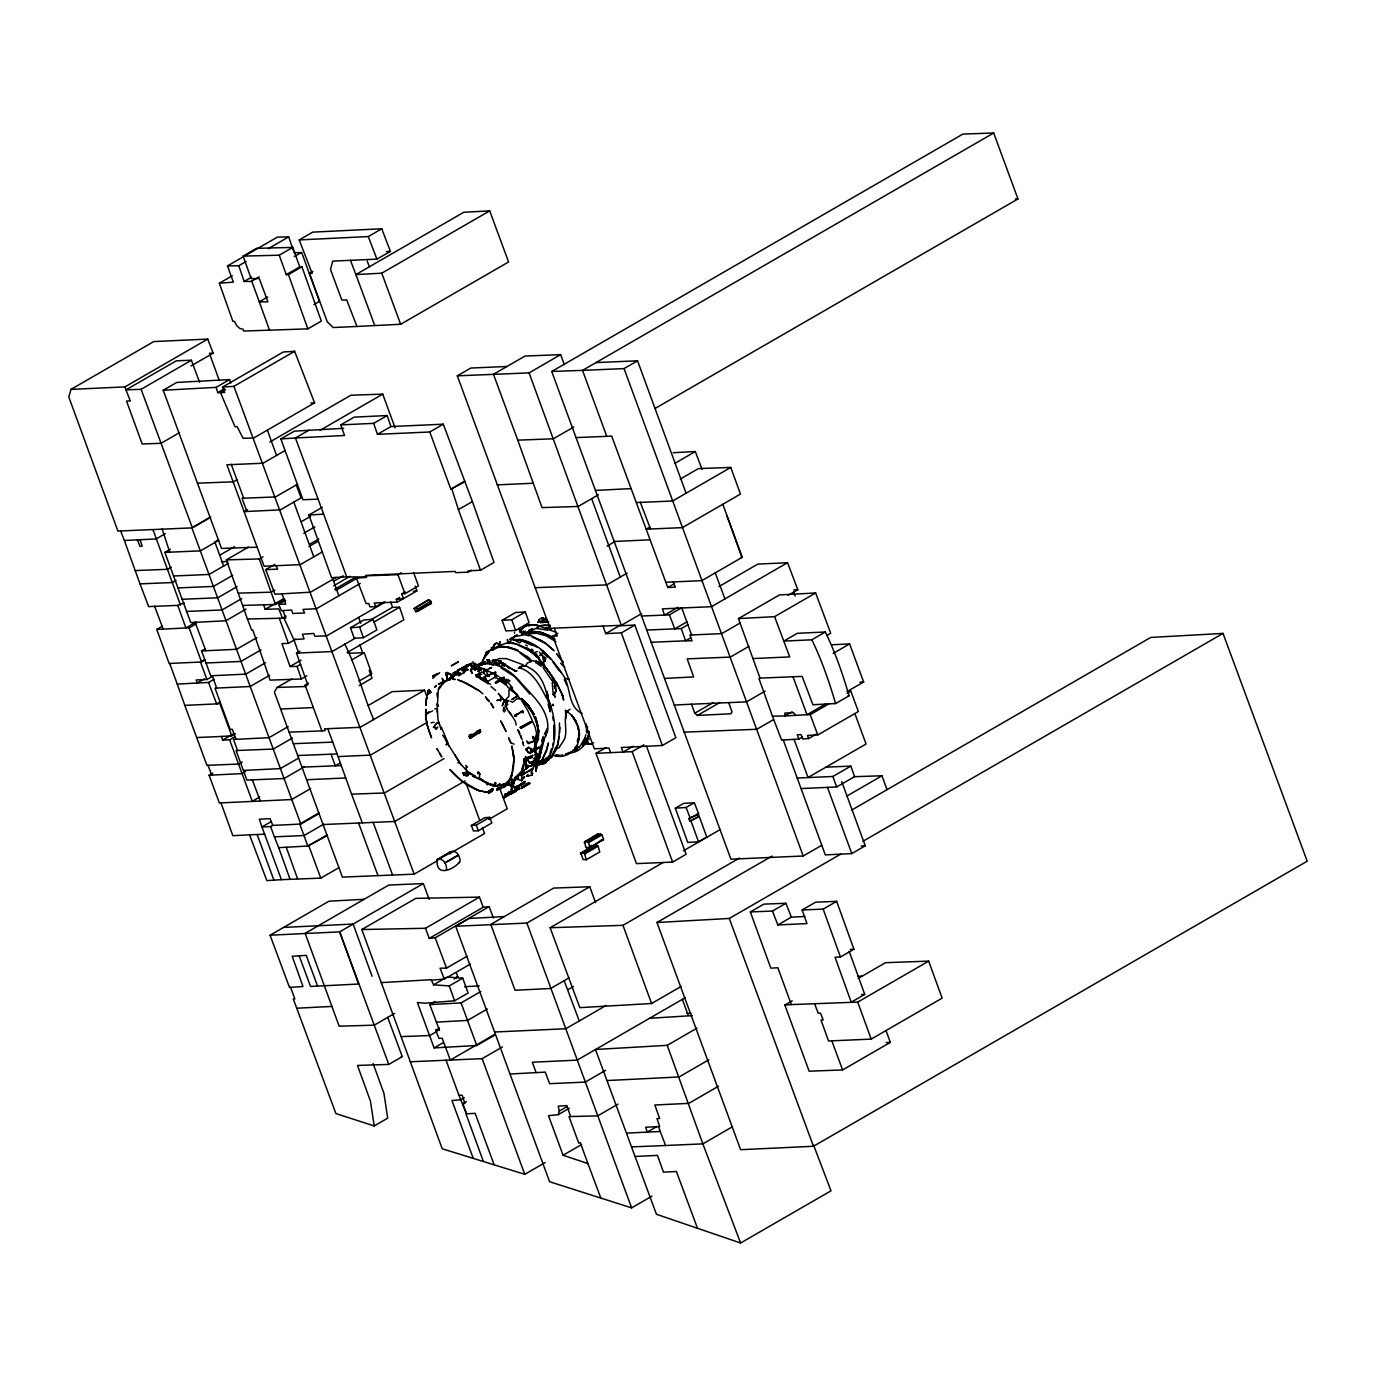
<?xml version="1.0" encoding="UTF-8"?>
<svg xmlns="http://www.w3.org/2000/svg" width="1376" height="1376" viewBox="0 0 1376 1376"><rect width="100%" height="100%" fill="white"/><g stroke="black" fill="none" stroke-linecap="round" stroke-linejoin="round"><path stroke-width="1.5" d="M536.743 742.541L538.412 739.394L538.48 729.934L535.316 716.569L538.824 731.292L536.846 739.05M588.945 735.85L588.687 731C589.306 740.408 581.79 750.986 572.141 752.706L570.765 752.173M512.405 770.835L514.056 757.97L511.872 745.912L514.039 760.085L513.472 766.81L510.892 778.885L505.56 783.907L511.614 778.145L507.125 782.153M499.918 787.399L497.269 790.323L496.874 788.534L503.822 787.485L508.071 782.222L505.164 786.711L505.732 784.268L513.248 781.499L513.042 779.968L515.845 778.747L521.659 780.691L521.676 776.477C525.408 770.01 535.126 772.091 534.318 762.786L536.141 752.706L534.249 740.391M433.01 675.633L432.976 678.368L437.568 673.466L433.01 675.633L434.352 676.184M508.982 690.253L508.948 696.204L505.886 699.524L506.867 703.635L505.8 704.082L505.37 702.242L508.742 700.436C498.817 706.284 516.069 716.174 516.138 725.066M523.723 759.019L523.688 763.009L524.359 758.95L523.757 760.24M425.562 713.972L426.508 713.336L426.078 709.311C424.788 718.977 427.919 728.919 431.548 737.846L427.162 724.963L425.528 715.159L428.882 711.805M514.83 780.037L513.162 786.057L514.504 786.917C509.292 786.453 513.351 794.09 511.15 789.944L511.958 785.352L513.128 786.006L507.744 784.595L512.508 786.831L512.233 783.013L513.248 782.118L511.029 782.858M538.48 729.934L538.48 735.231M525.89 762.046L525.89 758.778L533.011 755.286L527.593 757.402L525.907 760.395L526.423 768.823L524.789 769.459L523.19 774.43L532.667 768.41L532.667 769.666M437.104 704.03L438.136 706.008L437.104 704.03L437.964 719.648L441.094 729.452L441.318 727.078L447.527 741.939L446.254 744.708L447.527 741.939L442.694 735.231M505.577 795.294L503.203 797.186L504.27 797.822L514.779 791.75L513.162 790.822M501.432 663.318L501.036 661.357L501.432 663.318L501.036 661.357L495.033 659.912L493.881 663.851M531.686 763.439L535.006 762.304L536.399 764.936L534.593 765.83L545.567 762.923C559.172 743.401 556.317 717.618 547.287 696.738C545.034 685.059 539.942 672.52 528.246 667.291C524.755 662.664 512.887 671.901 521.091 666.517L519.13 667.738M537.5 758.468L535.556 758.176C539.839 759.948 533.406 753.343 537.5 758.468L535.625 760.55M554.27 686.005L554.528 686.934L554.889 684.388M586.468 732.049L586.382 724.154M525.959 749.782L528.418 747.34L532.787 749.8L540.046 747.254L530.121 753.291L532.787 749.8L538.876 747.151L529.536 752.775L525.959 749.782L528.418 747.34L531.772 749.696L530.396 750.264L532.478 750.608C538.67 746.222 528.625 756.49 527.49 751.468L526.01 748.578M525.907 766.466L527.902 765.245L525.907 766.466L529.278 766.157L526.423 768.823L525.89 758.778L521.057 775.668L521.728 773.794M536.898 765.572L536.004 771.472L537.276 763.8L535.436 753.807L536.502 755.458L539.495 755.286L540.269 757.488L529.708 763.198L526.578 758.228M492.539 790.099L491.438 791.819M514.486 633.184L514.521 632.306M521.659 698.509L529.364 706.765L521.659 698.509L521.573 700.504L527.679 710.308L535.195 727.233L536.743 734.285L534.8 747.013L535.608 744.984L536.348 747.202L534.129 749.335L535.316 749.198L534.335 748.441M570.111 709.259C560.221 713.886 569.819 732.41 563.266 741.165L559.052 747.65L555.319 749.266M499.436 694.519L501.174 697.254L500.503 700.762L501.174 697.254L498.301 693.315M503.96 681.326L503.031 680.38L504.115 679.606L503.702 677.422L503.719 678.66C482.735 692.644 508.604 668.96 503.96 681.326L507.968 687.346L516.963 694.295L517.565 696.05L511.924 699.472L517.565 696.05L516.963 694.295M519.956 632.513L520.455 629.589L520.816 632.41M463.643 671.041L466.275 668.272L462.078 669.751L464.073 671.488L467.926 669.802L466.275 668.272M505.267 705.802L507.83 704.478L505.8 704.082L506.248 700.728L507.366 700.539L505.886 699.524M587.311 729.693L587.5 726.476M553.806 739.153L553.857 725.204M475.202 666.689L474.978 670.404C479.278 659.723 462.955 676.235 475.374 666.586M543.21 659.758L542.557 655.303M553.892 678.815L545.257 666.758L543.262 662.131L544.294 661.082L543.83 656.902M554.115 751.055L552.172 754.891C564.865 760.653 580.878 749.524 578.591 735.369L579.124 734.509C578.556 725.152 574.6 715.864 566.138 711.082L567.669 711.753M471.486 665.64L471.71 662.94M495.412 675.272L495.549 678.007L495.67 672.021L494.62 674.722M450.95 676.803L451.724 674.722L447.028 673.311L446.03 675.272L445.772 673.397L447.252 672.468L451.724 674.722M559.482 733.081L559.447 722.968M510.823 742.782L508.69 737.949L510.823 742.782L514.16 744.141M446.839 678.402L447.647 679.108L446.701 679.796L447.028 673.311M473.963 667.257L472.639 666.466L474.359 668.34L478.624 669.235L476.87 669.39L478.624 669.235L474.032 666.586L474.359 668.34M541.198 745.19L538.738 754.942M446.03 675.272L447.217 675.066L446.082 672.675M523.465 632.754L525.322 631.446L525.271 633.27L525.322 631.446L524.566 632.736L523.465 632.754L523.688 630.982L522.261 631.962M543.159 739.222L538.91 757.643C542.884 749.18 542.866 739.462 547.579 731.292C550.28 709.414 531.446 695.327 518.924 680.312C509.808 670.215 495.979 661.787 481.996 664.023M487.156 662.131L486.966 663.559L490.922 662.527M515.106 788.689L524.72 783.202L524.961 781.43L514.538 788.465L515.622 788.775L518.219 786.883L515.106 788.689L515.243 787.674L524.961 781.43M515.845 778.747L521.642 772.916M478.882 733.58L480.62 731.946L480.172 729.951L472.346 734.698L469.543 734.767L469.508 737.742L470.454 738.207L480.43 731.585L480.172 729.951L476.406 731.499M525.357 665.846L527.472 662.922L531.17 661.564L527.146 656.18M478.693 667.721L478.9 666.259M464.073 671.488L464.211 670.542M451.844 677.302L453.598 676.665L454.63 673.036L459.55 674.567L456.23 674.687L460.53 674.068M484.816 677.181L495.205 672.279L484.163 676.94L488.446 682.874L475.614 674.567L475.872 676.046L480.104 676.321M450.244 678.076L446.374 680.931M548.112 704.357L550.314 711.719L547.287 696.738M578.144 742.077L579.588 734.629L578.419 727.044L574.033 717.962M557.848 742.662L558.966 736.951M437.448 704.684L438.411 688.636M481.824 665.055L482.357 662.492M488.463 662.854L489.151 659.809L486.966 659.74L487.809 661.598L489.787 660.996L489.151 659.809L487.809 661.598M497.751 784.836L497.785 785.988L499.763 783.821L497.785 785.988L490.045 784.303L472.604 776.133L479.742 778.334L484.799 781.878M541.714 741.458L543.124 736.366M512.061 791.372L508.742 792.198L510.186 793.075L516.241 791.131L510.255 794.365L508.122 792.628L512.405 790.701L511.339 789.463M545.085 660.532L543.262 662.131L545.085 660.532L544.294 661.082M536.313 743.952L534.8 744.278L536.313 743.952C542.006 729.022 533.51 713.456 524.927 701.382M493.485 789.549L488.428 793.488L492.126 790.787M504.975 794.141L505.766 794.778L504.27 797.822L504.975 794.141L507.348 795.036L514.796 790.959L513.798 791.062L514.779 791.75M508.329 794.296L503.203 797.186L519.216 787.863L519.629 788.947L515.57 790.048L519.629 788.947L518.27 787.794M523.19 764.609L522.037 768.857M481.239 678.936L481.548 677.663L486.433 679.916L484.163 676.94M585.574 737.708L583.665 742.318L585.866 734.664M578.419 737.416L577.37 742.283M499.333 660.79L499.024 664.866L496.512 662.561L496.478 664.144L494.552 662.527M492.298 662.578L493.365 659.792L493.95 661.082L496.633 660.084M544.414 734.216L547.407 728.214L545.859 736.177M510.892 778.885L511.941 774.929M502.842 664.212L502.567 662.888L501.965 664.402M549.936 753.618L551.587 748.527M465.793 667.291L466.533 664.677L467.1 666.689M478.005 772.71L480.069 774.327L478.28 771.695L477.575 773.673M555.182 749.18L555.68 747.34M501.621 697.082L504.27 700.453L502.326 705.699L504.27 700.453L500.451 695.723M191.058 365.93L213.142 353.168L207.742 339.081L153.785 341.575L70.95 389.391L68.8 397.028L117.906 531.067L192.365 527.868L210.769 517.238M472.364 668.409C472.209 666.655 473.946 670.886 474.049 667.429L475.012 666.81L475.477 668.014M552.653 744.794L553.238 742.748M499.557 643.676L500.176 641.612L499.385 644.002L496.168 643.142L494.208 644.811L496.168 643.142L499.385 644.002M600.848 1198.066L587.896 1163.563L563.076 1155.238L548.508 1115.678L558.226 1114.663L559.31 1111.068L558.226 1106.166L566.86 1105.547L570.627 1116.521L597.614 1115.902L618.065 1104.102M539.994 621.023L538.584 620.438L539.53 619.424L538.119 622.348L538.549 621.47M501.088 665.606L504.596 665.932L505.061 664.419L503.186 662.922M480.551 665.399L486.708 652.172L480.946 665.244M547.029 759.896L551.466 757.557L552.017 755.837M541.301 666.311L535.642 662.492L536.141 661.271C547.545 666.036 555.061 678.781 555.921 691.044L554.597 694.381L553.221 694.708L552.24 682.41M483.974 658.055L488.893 652.327L486.794 653.445L488.566 651.192L486.21 652.241M586.09 740.684L589.048 738.74M516.946 713.852L514.641 715.967L522.828 711.168L523.138 712.94L521.865 711.254L514.641 715.967L516.55 716.105L514.555 715.382L518.012 713.869M512.68 771.54L508.793 781.258M481.755 665.399L481.566 664.109L484.593 663.06L485.16 661.495L480.276 665.399M588.67 735.059L585.419 741.389M539.409 652.138L540.992 654.408L543.09 652.74L546.066 655.612M544.896 661.34L545.808 658.88L544.827 657.178L545.498 658.502M438.531 688.327L443.64 681.877L441.971 678.179M505.8 704.082L506.678 701.794L506.867 703.635M546.805 748.097L548.474 742.937L546.736 750.556L542.436 759.586L538.102 763.8L543.812 760.343M584.318 739.841L585.041 737.932L580.156 746.05L573.087 750.144M478.298 667.635L478.607 664.642L477.111 665.674M546.289 749.954L541.938 760.343L538.738 763.198M548.198 758.193L544.707 763.56L536.09 765.194M586.881 732.978L587.5 731.464M455.594 673.655L455.387 672.056L453.134 673.208L455.594 673.655L453.289 676.149L456.247 674.36L455.164 674.206M546.96 757.66L540.046 763.061L543.314 761.41M438.824 689.324L443.794 682.479L442.246 684.25M462.198 670.852L462.783 669.51M504.029 665.313L505.061 664.419L509.12 668.065L504.252 663.851L503.633 665.313L504.786 664.023M555.027 688.138L557.056 683.459L534.748 652.568L539.358 658.089M521.556 779.504L524.462 776.821L523.723 778.094M425.528 712.82L426.061 711.65M490.922 668.203L489.529 668.392L491.645 667.549L486.915 669.751L478.917 667.429L480.602 667.635M487.809 671.952L486.915 669.751M506.832 784.337L507.383 783.168L505.181 784.509L506.832 784.337L501.913 785.077M495.652 648.268L499.419 645.396L508.415 642.54L518.202 644.587L526.2 648.079L536.468 655.234L537.775 657.969L535.144 655.303M524.462 776.821L521.659 780.691M559.946 727.354L558.295 742.868L556.179 749.765L551.466 757.557M553.032 680.638L552.223 679.933L553.72 682.496M528.092 774.413L526.44 776.288L531.962 775.204L532.564 772.676M543.4 741.028L544.174 739.411M541.49 751.864L537.053 760.498M534.146 747.151L536.348 747.202L534.714 744.794L535.281 743.608L535.78 744.502M490.441 662.252L489.443 664.316L490.974 663.421M459.188 761.066L457.847 762.854L459.928 763.13L469.319 773.604L474.944 776.116L467.152 771.265L465.845 767.963L466.946 766.484M603.548 839.257L589.53 848.132L585.746 847.358L584.662 841.665L598.147 833.873L601.931 834.888L603.548 839.257L580.896 852.965L583.046 859.501L586.279 859.742L599.781 851.95L598.147 846.188L594.38 845.174M472.553 665.967L473.791 668.22L475.012 666.81M547.734 621.006L545.24 618.392L540.493 622.227L541.301 621.832M427.73 692.782L429.26 689.875L429.794 691.509L427.73 692.782L427.609 690.821L429.26 689.875M488.033 783.58L487.104 784.681L488.033 783.58L489.994 784.87L495.085 785.06L496.134 783.185L494.844 782.462L494.517 784.681L490.183 784.148M598.147 833.873L584.129 842.68M522.622 768.599L520.885 773.192L522.811 770.526M474.651 666.775L469.199 664.402L457.451 670.25L463.368 668.065M291.729 679.004L277.092 687.45L274.392 692.128L342.383 877.114L414.142 874.156L436.381 861.307M552.928 754.77L558.02 744.261L556.265 747.237M483.612 669.39L486.605 672.021M516.499 696.91L517.359 695.465L515.587 693.143L511.872 691.079M537.018 757.419L537.586 756.456M497.871 787.949L497.269 790.323L498.8 788.74M517.496 789.876L518.184 788.775M414.142 608.484L428.177 599.833L430.877 601.312L431.41 603.41L417.926 611.202L415.776 611.666L414.142 608.484L429.26 599.833M472.604 667.566L473.275 667.721M473.103 663.696L476.526 666.001L480.757 663.094L476.13 665.606L474.944 664.264M510.169 642.3L510.616 640.872M538.016 622.571L538.549 621.711M499.041 663.438L501.449 662.131M578.04 748.991L575.082 751.021M441.421 683.545L443.502 680.948L443.313 682.995L451.001 678.316L448.903 680.088M535.986 735.42L536.743 734.285M512.25 788.224L511.184 786.504L511.958 785.352L514.504 786.917M542.436 739.566L543.692 737.76M435.005 725.1L437.379 722.727L433.354 727.457L434.833 726.992L436.295 728.884L437.826 727.13L435.126 728.695L436.295 728.884M522.622 782.789L515.622 788.775L514.538 788.465L515.243 787.674M555.354 749.163L556.248 747.942M577.249 740.426L578.539 738.654M519.044 773.862L515.088 777.543M445.979 870.251L446.529 869.546C447.045 864.644 443.227 857.454 437.344 859.432C435.108 875.927 451.018 871.799 460.014 861.772C460.547 856.852 456.729 849.663 450.846 851.641L437.344 859.432M536.967 758.537L537.276 763.8L536.399 764.936L535.161 763.783L535.006 762.304L537.276 763.8L539.34 761.599L537.844 759.81L539.34 761.599M486.794 653.445L488.566 651.192M587.019 739.6L587.81 738.602M510.204 639.479L517.084 634.577M535.642 662.492L536.141 661.271L539.684 663.817L538.24 661.684M552.481 704.942L553.118 704.185L553.358 705.682L552.412 704.822M548.852 755.716L547.235 758.606L553.513 754.667M527.816 757.884L528.676 756.938L527.816 757.884L532.753 757.385L528.676 757.626M529.708 763.198L540.269 757.488L536.141 752.706M516.241 777.199L511.631 781.654M534.628 763.542L530.293 766.277L534.628 763.542L531.738 764.11L535.298 762.837L536.416 764.385L537.276 763.8L535.109 763.955M583.235 745.207L584.404 743.917M469.268 664.746L470.024 663.92L464.056 666.741M511.287 780.433L512.388 779.263L509.756 780.398M492.419 650.366L497.235 646.651L501.139 646.273L508.673 647.047L517.961 650.263L506.678 646.892L497.011 647.477M512.216 784.114L513.248 782.118M526.028 758.623L524.806 759.862L525.735 756.456L525.357 759.156L527.18 758.262M574.824 747.736L577.542 745.001M545.808 761.994L547.459 760.343M519.526 773.123L520.489 772.177M584.112 743.074L585.282 741.939M479.02 670.181L477.799 671.35L481.789 669.355L479.02 670.181L479.691 674.773M446.701 679.796L453.598 676.665M544.036 762.166L546.152 760.154M508.122 792.628L512.422 791.389M527.318 645.877L525.615 645.138M525.907 760.395L526.853 759.552L525.89 758.778M437.293 674.79L439.718 672.606M514.504 636.675L523.104 634.99M451.655 675.53L451.62 676.872M525.649 632.805L538.274 627.404L536.898 628.574L547.356 630.019M467.238 771.059L463.506 773.604L462.68 772.83L463.712 774.722L468.012 775.531L466.051 772.985L463.506 773.604L466.688 775.737L468.167 774.499L466.051 772.985L468.046 771.833M531.428 751.915L534.456 749.387M506.007 681.154L499.557 677.405L506.196 681.206L506.746 683.304L506.609 680.638L512.577 687.948M570.507 752.81L572.141 751.468M510.152 638.877L511.184 638.051M534.284 739.05L537.706 738.946L528.608 743.659L526.612 740.907M522.519 628.385L519.784 630.518L526.131 625.839C528.745 622.967 543.778 627.181 535.591 624.67L526.131 625.839M511.683 638.55L515.501 635.798M508.174 782.634L498.92 785.472M527.885 783.959L521.384 788.396L529.812 783.46L528.023 782.927L521.384 788.396L529.812 783.46M509.481 642.231L510.874 641.199M581.842 744.468L583.218 743.436M529.278 766.157L525.752 768.427M578.591 735.369L579.124 734.509M531.102 770.405L532.667 769.27L531.033 773.02L531.962 775.204M569.096 752.362L565.278 754.581L566.327 753.876M495.343 682.72L504.338 677.284M535.384 753.532L536.176 752.999L534.249 751.227M513.248 781.499L516.533 779.28L513.042 779.968M491.146 648.062L492.986 646.84M458.862 675.805L464.778 672.004M468.889 736.315L471.16 734.922M477.369 674.464L481.824 671.832L485.831 675.048L489.168 675.908M431.479 692.18L426.646 695.035L428.263 694.192M470.042 738.293L480.43 731.585M251.722 281.117L259.29 301.843L267.907 301.843L259.29 278.554L251.189 278.64L243.088 256.125L256.59 248.334L292.744 247.405L299.744 266.875L301.912 266.789L321.33 321.072L307.846 328.864L243.638 331.048L243.088 329.26L239.854 328.486L236.62 325.527L234.453 321.399L232.836 321.244L219.352 283.232L232.286 275.75M219.352 283.232L233.387 282.132L227.453 265.929L277.35 237.119L288.685 236.878L293.415 250.656M227.453 265.929L238.77 265.706L246.166 261.44M268.354 248.626L288.685 236.878M356.952 326.456L333.216 327.54L327.264 321.864L309.462 273.342L312.163 273.411L299.211 239.923L312.696 232.131L381.771 228.777L390.406 251.378L376.921 259.152L332.665 261.113L330.515 269.524L341.85 300.123L346.7 299.899L356.952 326.456L400.657 324.272L508.587 261.973L489.701 210.872L463.798 212.265L355.868 274.581L374.754 325.527M243.088 256.125L279.242 255.196L292.744 247.405M238.77 265.706L244.171 281.444L251.567 277.161M259.118 276.851L251.189 281.444L244.171 281.444M294.24 256.572L301.636 252.307L319.456 301.378L313.9 304.578M279.242 255.196L286.26 274.667L299.744 266.875M286.26 274.667L288.427 274.581L301.912 266.789M299.211 239.923L368.286 236.569L381.771 228.777M267.718 296.975L259.29 301.843L269.541 330.188M309.462 273.342L312.834 271.382M70.95 389.391L124.924 386.897L207.742 339.081M124.924 386.897L125.99 389.855L141.109 389.305L191.419 360.254L199.554 382.253M322.242 551.948L300.295 564.624L264.14 566.258L257.123 547.184L221.502 548.422L163.228 390.251L176.73 382.459L229.603 379.57L230.686 383.096M350.467 260.322L355.868 274.581L381.771 273.188L489.701 210.872M163.228 390.251L216.118 387.361L229.603 379.57M225.492 389.58L220.435 392.504L224.752 392.504L222.585 387.052L283.301 351.998L294.619 351.293L314.588 402.858L253.889 437.912L243.088 438.308L237.154 426.698L235.004 426.698L220.435 392.504L217.735 392.659L216.118 387.361M217.735 392.659L224.477 388.772M222.585 387.052L233.92 386.346L294.619 351.293M179.482 432.666L161.078 443.278L142.192 443.984L126.54 401.07L130.307 401.001L125.99 389.855L176.317 360.804L191.419 360.254M269.885 441.988L350.88 395.222L382.717 394.138L395.136 427.867M471.486 570.232L468.115 572.175L455.697 572.657L455.164 571.401L365.586 575.374L366.119 577.008L346.7 576.854L318.097 499.127L302.995 499.746L280.859 438.927L294.361 431.135L343.69 428.314M308.929 430.206L295.427 437.981L280.859 438.927M285.142 450.468L263.057 463.23L226.902 464.778L257.123 547.184M320.126 430.275L382.717 394.138M237.05 479.708L233.387 481.841L197.766 483.165M318.097 499.127L295.427 437.981L344.533 435.487L340.766 424.909L354.251 417.117L387.172 415.552L390.939 426.543L443.296 424.204L472.432 501.621L458.397 509.567L480.516 570.232L494.018 562.44L472.432 501.621M165.309 533.682L156.21 538.928L124.373 540.493L120.606 530.912M210.201 517.187L191.832 527.782L300.828 824.069L319.077 813.526M340.766 424.909L373.67 423.344L387.172 415.552M641.68 613.576L621.35 625.306L550.125 628.333L457.314 375.837L470.816 368.046L506.97 366.48M246.08 609.086L225.819 620.782L190.748 622.571L164.845 552.395L170.314 549.248M373.67 423.344L377.454 434.317L390.939 426.543M247.542 509.636L244.171 511.597L280.326 509.877L301.103 497.888L296.253 484.954M297.56 484.197L275.475 496.942L242.021 498.267L246.872 511.442M171.192 567.204L167.545 569.303L135.175 570.558L124.373 540.493M214.794 542.024L218.44 539.925M218.836 540.235L200.466 550.847L164.845 552.395M457.314 375.837L529.089 372.879L560.651 354.647L564.332 364.623M377.454 434.317L429.794 431.995L443.296 424.204M176.059 580.431L172.413 582.547L140.025 583.871L135.175 570.558M219.936 555.096L234.556 546.668M821.61 845.38L803.206 855.992L730.897 859.192L551.742 371.468L962.925 134.074L993.696 132.99L1017.965 198.952L655.165 408.414M306.865 675.788L301.378 678.97L270.074 680.14L252.806 630.053L251.722 630.208L247.405 618.994L226.369 559.877L248.609 547.029M346.7 576.854L331.582 577.714L308.929 515.02L322.414 507.228M228.382 563.3L209.1 574.446L173.479 576.011M301.258 521.71L310.46 516.396M993.696 132.99L582.512 370.385L551.742 371.468M226.369 559.877L259.29 558.948L262.988 556.798M303.786 533.252L314.915 526.836M140.025 583.871L148.66 606.61L177.796 605.371L184.16 602.946M232.699 575.306L213.418 586.434L177.796 587.913M205.196 659.878L201.55 661.994L169.162 663.473L156.761 629.434L162.23 626.269M336.157 577.421L310.546 592.196L274.925 594.226L265.757 569.612L274.908 564.332M309.669 544.26L318.819 538.979M237.016 586.675L217.735 597.803L182.114 599.282M308.946 546.547L318.08 541.267M665.606 582.306L673.156 581.91L675.324 587.139L667.773 587.518L611.649 436.037L606.782 436.347L582.512 370.385L624.05 368.596L637.552 360.804L686.108 493.21M196.011 622.107L185.898 627.955L156.761 629.434M177.796 605.371L185.898 627.955L189.131 627.955L196.441 623.741M241.677 598.629L222.052 609.964L186.431 611.443M274.856 590.063L271.158 592.196L238.237 593.142M429.794 431.995L450.846 489.151L464.331 481.376M450.846 489.151L465.415 481.445M573.792 426.973L553.376 438.772L517.754 440.165L493.468 374.272L525.03 356.057L560.651 354.647M242.554 605.44L263.59 604.821L265.224 609.344L283.336 598.87M263.59 604.821L275.475 604.511L284.643 599.214M360.254 583.441L316.48 608.708L302.995 609.413L304.612 612.991L292.744 613.472L291.66 610.032L281.409 610.669L278.709 604.356L285.606 600.366M265.43 662.802L245.788 674.137L210.717 675.771L201.55 650.934L205.196 648.818M334.11 581.085L343.226 575.822M204.026 659.93L200.466 661.994L206.933 679.52L212.282 676.424M333.611 585.815L350.037 576.338M247.405 618.994L282.493 618.22L286.105 616.121M334.695 589.238L354.767 577.662M335.83 590.459L357.726 577.817M256.865 637.604L236.62 649.3L201.55 650.934M204.353 678.901L197.232 683.012L177.263 684.113L169.712 663.542M261.027 649.85L240.938 661.443L205.867 663.008M206.933 679.52L196.149 679.985L197.232 683.012L208.55 682.479L214.071 679.297M384.265 601.897L375.837 606.764L369.903 606.85L368.82 603.496L366.119 603.651L356.418 578.178L366.67 577.318L366.119 575.839L397.956 574.669L401.328 572.726M300.708 664.316L297.061 666.431L290.044 666.5L281.942 643.607L288.427 643.366L295.737 639.152M427.472 698.131L424.53 690.184L360.185 727.336L324.581 728.816L325.114 730.604L321.881 730.914L305.145 685.196L307.846 684.956L296.511 653.101L299.882 651.158M385.108 602.12L326.731 635.815L314.863 636.28L313.78 633.476L302.445 634.267L304.062 638.928L293.81 639.565L284.11 618.443L285.726 618.22L283.026 610.583M415.225 586.056L416.842 590.958L397.423 602.086L396.34 599.368L403.357 598.749L401.74 593.83L405.112 591.886M401.74 593.83L404.974 593.675L418.459 585.884L413.557 572.588M396.34 599.368L399.711 597.425M220.332 701.777L216.651 703.893L184.814 705.372L177.263 684.113M350.467 627.714L363.969 619.922L373.137 619.303L376.921 629.898L363.419 637.69L354.251 638.309L350.467 627.714L359.652 627.095L373.137 619.303M269.507 675.324L250.105 686.521L215.034 688.155L230.136 729.366L232.303 729.28L236.07 739.325L268.991 737.691L288.186 726.614M290.044 666.5L301.017 660.17M370.591 619.991L392.573 607.315L399.573 607.229L403.89 619.768L347.148 652.534M373.945 622.038L399.573 607.229M598.354 494.81L578.195 506.454L542.041 507.624L517.754 440.165M355.214 638.223L332.132 651.553L296.511 653.101M414.692 607.624L417.392 609.104L430.877 601.312M415.776 611.666L427.575 604.855M675.1 463.196L695.293 451.534L702.087 469.405M305.145 685.196L308.516 683.253M351.43 660.119L364.227 652.723L371.795 673.741L358.981 681.137M184.814 705.372L196.682 737.536L221.502 736.452L222.585 740.116L233.748 733.666M221.502 736.452L231.77 735.816L235.434 733.7M680.226 479.089L698.389 468.597L730.759 467.427L740.477 494.07L682.341 527.627L646.187 529.192L649.868 527.06M222.585 740.116L229.603 739.789L235.193 736.573M730.759 467.427L672.623 501.002L636.469 502.55M359.17 685.626L372.053 678.196L369.146 670.318M310.735 788.517L291.66 799.542L219.352 802.965L209.1 775.238L212.816 773.088M607.057 546.1L614.453 541.834M242.296 761.977L238.77 764.024L206.933 765.348L196.682 737.536M292.503 737.983L273.308 749.06L236.07 750.539L246.872 780.072L284.11 778.506L304.027 767M502.102 620.318L515.587 612.526L525.305 611.976L529.089 622.657L515.587 630.449L505.886 630.913L502.102 620.318L511.82 619.768L525.305 611.976M245.736 771.454L242.021 773.604L209.1 775.238M368.252 705.458L392.16 691.664L424.53 690.184M298.575 758.09L280.326 768.616L243.638 770.405M540.2 618.495L542.987 618.598L542.832 617.669L543.847 618.873M493.829 649.008L495.687 648.165L491.146 650.487L495.446 648.079M627.112 573.138L606.782 584.886L535.023 587.69M472.69 667.67L470.695 665.554L472.708 666.964M456.832 673.879L460.186 672.709L455.387 672.056L458.518 673.535L458.449 672.245M472.931 668.547L474.049 667.893M548.078 629.606L545.343 629.228L550.194 626.441M495.205 660.669L498.972 658.571L506.454 658.622L523.172 664.78M259.703 797.031L252.272 801.331L229.603 739.789M643.951 744.812L632.152 751.64L610.566 752.638L608.949 748.045L594.38 748.836L552.825 636.211L557.882 633.287M339.975 763.147L335.366 765.813L301.912 767.137M487.259 681.705L495.515 676.854L505.542 684.921M519.595 668.014C533.183 671.282 540.785 687.26 546.874 698.922M427.437 722.228L370.436 755.132L338.066 756.611L327.815 728.816M667.773 587.518L674.515 583.63M271.106 821.678L261.973 826.959L281.409 879.677L320.797 878.129L339.236 867.482M603.015 626.08L605.715 633.631L619.2 625.839L634.852 625.065L675.857 737.691L662.372 745.482L621.35 747.512L622.984 752.104L633.098 746.256M722.813 504.27L742.232 557.297L701.76 580.672L673.156 581.91M605.715 633.631L621.35 632.857L634.852 625.065M301.499 822.986L318.94 812.906M678.024 607.315L664.522 615.089L641.319 616.035M788.104 595.309L797.805 589.702L787.554 562.681L711.478 606.678L662.372 608.863L664.522 615.089L669.39 614.866L681.825 607.676M718.908 586.589L757.884 564.074L787.554 562.75M323.566 824.258L304.062 835.524L274.392 836.849L270.608 826.563L272.775 825.394L300.828 824.069M444.001 758.623L384.472 792.989L351.551 794.158L338.066 756.611M687.226 621.694L674.773 628.884L646.72 630.053M669.39 614.866L674.773 628.884L681.258 628.574L688 624.67M327.35 834.768L307.846 846.034L278.709 847.668L274.392 836.849M299.744 823.983L307.846 846.034L327.368 835.542M520.231 727.526C528.831 721.953 540.734 717.309 521.435 728.162L520.231 727.526L531.188 721.901L528.694 722.658M690.632 637.879L685.575 640.803L651.037 642.282M825.325 631.997L811.84 639.788L783.787 641.113L797.272 633.321L825.325 631.997C835.335 652.568 842.68 673.913 849.078 695.792L835.576 703.566L812.924 704.736L802.122 676.39L760.034 678.11L738.448 618.598L779.47 594.931L815.624 592.97L830.726 633.235L827.165 635.299M465.14 780.846L394.723 821.489L322.947 824.534M740.288 622.915L721.729 633.631L689.892 635.041L692.042 640.803L685.575 640.803L681.258 628.574M738.448 618.598L774.602 616.654L815.624 592.97M512.233 783.013L513.764 783.219L512.113 783.322M748.94 646.342L730.364 657.074L687.192 658.863L693.659 676.94L664.522 678.42M270.074 935.216L339.683 931.862L358.568 984.046L317.564 986.076L306.229 955.391L292.194 956.234L302.995 986.54L289.493 987.4L270.074 935.216L329.019 901.177L364.107 899.302M646.359 745.826L686.108 854.29L672.623 862.081L636.469 863.629L595.997 753.343L606.111 747.512M471.349 825.462L484.834 817.688L489.701 817.361L491.851 822.968L478.366 830.76L473.499 831.001L471.349 825.462L476.199 825.153L489.701 817.361M488.738 819.477L507.228 808.796L499.316 787.347M436.811 860.12L450.846 851.641M437.344 860.12L450.846 852.346M449.35 853.825L484.576 833.495L482.408 827.647M674.24 705.062L691.509 704.202L694.742 713.232L713.37 702.482M694.742 713.232L697.443 715.417L719.786 702.517M444.912 862.769L458.397 854.995M444.912 863.096L458.397 855.304M429.209 899.457L423.326 883.581L339.683 931.862L388.789 1064.422L402.274 1056.63L387.705 1017.38M765.159 691.113L746.549 701.863L691.509 704.202M833.168 653.411L849.611 643.916L863.646 681.997L847.186 691.492M545.102 1162.582L524.772 1174.313L442.212 1148.771L361.802 929.522L415.776 898.373L479.45 897.118L483.217 907.248L489.151 906.629L493.399 917.981M773.553 719.596L756.8 729.28L683.958 732.152M792.163 711.736L784.853 715.95L772.452 716.191L758.95 678.488L760.034 678.11M361.802 929.522L425.476 928.284L479.45 897.118M825.256 704.168L806.99 714.712L784.853 715.95L784.853 713.078L793.488 712.682L795.655 715.262M584.662 841.665L587.363 841.665L600.848 833.873M587.363 841.665L588.446 842.68L601.931 834.888M792.954 676.631L806.99 714.712L810.223 714.626L828.679 703.979M847.134 693.315L850.832 691.199L858.383 711.512L817.774 734.956L807.523 735.438L808.606 738.551L815.985 734.285M425.476 928.284L429.26 938.398L483.217 907.248M586.83 848.218L591.886 845.294M429.26 938.398L435.194 937.778L489.151 906.629M580.345 853.894L588.773 849.026M652.052 1196.088L631.618 1207.887L549.592 1181.726L455.697 926.254L469.182 918.463L504.27 916.588M580.896 852.965L583.579 852.965L597.081 845.174M583.579 852.965L584.662 853.98L598.147 846.188M675.324 808.176L683.545 803.429L694.347 802.724L698.664 813.938L688.808 818.617L689.892 821.111L690.976 820.956L699.197 816.192L706.748 837.072L698.526 841.82L687.725 842.37L675.324 808.176L686.108 807.471L694.347 802.724M772.452 716.191L781.62 740.099L798.888 739.084L802.586 736.951M688.808 818.617L698.664 813.938M689.892 821.111L699.197 816.192M470.42 964.026L444.362 979.058L440.045 968.24L446.529 968.085L466.997 956.268M455.697 926.254L526.922 923.055L589.788 886.763L595.55 902.622M444.362 979.058L431.41 980.159L433.578 984.82L445.377 978.009M394.671 1013.372L374.22 1025.172L339.15 1026.186L305.145 933.341L388.789 885.06L423.326 883.581M454.132 979.024L457.864 976.874L456.385 972.918M433.578 984.82L449.23 985.921L462.714 978.13L468.115 993.008L454.613 1000.782L424.943 1003.207L417.392 1002.502L434.111 1047.91L476.75 1045.502L495.257 1034.804M681.172 986.42L651.57 1003.517L579.812 1007.645L550.125 927.734L662.991 862.58M683.339 850.832L720.336 829.47M502.464 1046.93L482.133 1058.66L450.296 1060.053L442.212 1038.261L438.978 1038.416L435.728 1030.228L439.512 1030.314L429.794 1004.6L435.194 1001.487M797.272 778.042L832.893 776.477L850.832 766.122L854.599 776.632L836.66 786.986L801.056 788.551L783.236 739.944M429.794 1004.6L461.098 1002.898L480.912 991.46M435.728 1030.228L439.443 1028.096M437.155 1031.278L429.794 1035.526L401.19 1036.627M550.125 927.734L622.984 925.326L739.531 858.022M846.842 796.068L881.982 775.772L886.97 789.566M487.379 1008.969L467.565 1020.424L436.278 1022.127M434.111 1047.91L443.313 1042.595M851.864 809.982L1150.714 637.449L1223.023 633.407L1307.2 861.221L813.457 1146.277L740.615 1149.7L656.971 922.505L772.056 856.078M569.165 977.803L550.675 988.484L515.054 990.273L490.768 924.38L553.634 888.088L589.788 886.763M567.927 989.671L573.431 986.489M494.483 1034.546L450.296 1060.053L410.375 1061.773M656.971 922.505L729.28 918.463L840.65 854.169M862.924 841.304L1223.023 633.407M290.577 987.246L294.894 998.993L293.277 998.924L335.899 1113.562L374.22 1125.946L387.705 1118.172L383.938 1093.318L373.137 1063.596M814.54 1003.672L818.307 1013.321L820.474 1013.097L823.175 1019.943L821.008 1020.098L828.576 1040.978L871.197 1039.104L942.147 998.133L928.662 961.136L857.712 1002.106L791.338 1004.6L777.853 967.758L770.835 968.154L750.333 911.927L763.818 904.135L785.937 903.275L791.338 917.138L804.891 916.485M801.056 788.551L825.325 854.909L851.778 853.584L865.263 845.793L841.716 781.602M606.128 1005.46L565.777 1028.749L494.552 1032.017M750.333 911.927L772.452 911.067L785.937 903.275M464.262 1097.721L460.547 1099.854L451.93 1100.49L472.966 1157.646M494.018 1164.423L475.133 1113.339L466.498 1113.803L462.714 1103.758L466.412 1101.626M772.452 911.067L777.853 924.93L806.99 923.606L802.122 909.966L815.624 902.192L836.66 901.332L853.928 949.234L840.444 957.008L835.043 957.249L851.228 1002.192L864.73 994.401L849.233 951.418M777.853 924.93L791.338 917.138M802.122 909.966L823.175 909.123L836.66 901.332M685.334 997.652L577.112 1060.139L532.323 1062.238L536.107 1072.609L545.274 1072.128L549.592 1083.669L585.213 1082.104L605.595 1070.339M813.629 1145.228L831.001 1190.825L740.615 1243.01L656.438 1214.268L595.464 1049.475L667.222 1045.347L696.996 1028.147M559.31 1111.068L566.723 1106.803M558.226 1114.663L569.337 1108.23M886.041 1030.693L890.358 1042.372L842.594 1069.943L809.14 1071.199L784.853 1005.065L792.215 1000.834M708.864 1059.778L679.09 1076.961L607.332 1080.538M858.211 978.456L885.49 962.701L928.662 961.136M563.076 1155.238L581.618 1144.54M718.496 1086.232L688.808 1103.363L654.821 1104.997L659.672 1118.482L656.971 1118.55L659.672 1126.497L645.636 1127.271L647.253 1132.104L660.205 1131.485L665.606 1145.503L702.844 1143.869L732.359 1126.824M656.541 1126.755L647.253 1132.104L626.751 1133.119M529.605 782.789L521.452 787.433L528.762 783.288M469.508 737.742L474.101 735.145M545.343 629.228L548.25 627.628M533.234 738.413L535.935 737.003L532.753 738.688L532.994 736.435L533.561 738.843M532.89 765.469L536.416 764.385M528.04 759.088L531.342 757.11M540.734 653.944L543.09 652.74M431.41 603.41L429.26 603.892M569.647 753.136L571.848 752.018M532.357 628.557L528.625 630.311M467.651 772.142L463.609 775.41L465.518 773.226L464.692 772.762M475.58 663.284L476.13 665.606L477.059 665.158L475.098 664.969L472.862 661.65M469.543 734.767L470.489 735.61L472.346 734.698L471.056 734.199M425.545 714.282L432.718 710.773M446.856 679.641L449.367 678.42M582.34 744.949L583.94 744.175L582.874 746.05L583.94 744.175L581.842 744.158M592.076 743.47L593.624 742.713M511.7 643.521L513.179 642.816L517.101 644.364M495.738 659.586L492.333 661.082M515.002 787.657L517.135 786.659M553.221 694.708L555.921 691.044L554.356 682.066M548.886 621.969L540.768 621.763L542.419 621.66L542.918 622.932M532.478 750.608L538.859 747.787M543.09 761.238L538.102 763.8L543.434 761.341L539.478 763.474M537.706 738.946L531.979 742.094L527.249 742.644M451.036 676.82L452.136 676.356M537.362 626.596L544.449 625.082L550.28 625.616M528.281 633.717L536.451 633.27L546.186 635.832L555.904 641.68M538.962 757.23L534.043 758.898L538.962 757.23L537.896 757.454M524.755 633.338C534.834 629.193 546.633 633.27 555.113 639.255M541.422 763.284L542.419 762.854M497.286 646.703L486.708 652.172L485.986 654.168C498.146 639.668 520.128 649.696 531.325 660.532L536.537 661.426M498.37 646.238L501.5 644.966M526.234 766.673L526.389 765.882M575.65 748.888L576.991 748.355M469.319 773.604L471.246 773.811M499.763 661.856L501.036 661.357M481.669 674.171L478.332 675.478L481.376 678.162M530.293 766.277L537.276 763.8M584.49 743.315L588.137 741.922L584.869 742.92M512.113 785.335L512.508 786.831L511.132 786.057M503.272 784.372L504.82 783.787M493.657 649.025L496.633 647.924M584.766 741.01L588.773 739.514M458.397 862.855L459.481 862.46M522.072 634.646L523.568 634.405M502.704 698.63L497.132 700.522L502.704 698.63L501.174 697.254M479.519 670.439L480.482 670.112L478.624 668.77M503.702 785.988L505.577 786.229L503.066 784.802M528.625 625.736L533.492 624.635M530.07 631.739L535.04 631.446M537.448 763.319L538.859 762.889M458.397 509.567L451.93 489.237M297.061 1008.195L332.132 1006.406M540.682 762.768L542.282 762.321M501.965 784.974L504.82 784.182M540.923 654.993L539.633 655.354L541.232 655.44M545.515 760.756L548.044 760.085L546.908 759.965M462.8 668.254L453.134 673.208L454.63 673.036M534.026 748.63L535.522 748.234M546.65 760.257L549.316 759.586L547.132 759.432M543.228 625.547L550.194 625.34M462.078 669.751L464.469 669.149M473.705 668.65L472.278 668.994L473.757 669.321M499.161 663.834L500.09 663.628M451.586 677.68L453.203 677.284M443.364 681.344L444.276 681.12M538.136 626.39L542.264 625.409M496.77 663.662L498.078 663.387M431.049 722.882L434.094 722.211M536.416 759.466L539.048 759.741L538.429 758.382M493.244 786.264L494.483 786.023M740.615 557.624L742.232 557.297M511.373 639.272L521.624 639.892L537.844 647.511M450.502 679.641L447.131 680.243L449.333 679.916M520.678 642.317L519.32 642.781L513.351 639.376M462.646 673.311L463.918 673.122M477.936 676.476L480.258 676.854M506.11 785.232L508.621 784.939L507.434 784.148M462.714 1103.758L464.864 1103.518L462.181 1095.262L458.93 1095.262L445.979 1060.053M808.606 738.551L802.672 738.929L801.056 734.646L797.272 734.732L798.888 739.084M508.742 792.198L510.548 792.008M484.593 663.06L482.34 663.284L484.937 664.419M577.266 747.495L579.365 747.288M528.848 770.698L530.93 770.508M517.187 670.8L514.452 671.058L515.346 671.092L506.626 665.915L515.346 671.092M429.794 691.509L427.609 690.821M413.333 591.267L416.842 590.958M521.865 711.254L522.828 711.168M281.409 879.677L266.841 880.606L249.572 834.819L232.836 835.679L220.968 802.879M649.42 1018.309L692.317 1015.626M539.874 621.419L546.272 621.539M538.463 625.805L555.921 632.238M522.897 633.545L527.249 633.682M499.557 784.802L501.432 784.664M381.238 982.636L431.41 979.678M847.994 695.86L849.078 695.792M784.853 1005.065L791.338 1004.6M521.487 666.07L523.774 665.915M849.611 643.916L831.809 644.776M695.293 451.534L673.156 452.704M595.464 490.406L631.068 488.618M434.747 708.829L436.708 708.709M826.013 767.137L850.832 766.122M308.929 515.02L323.498 514.16M510.72 639.1L512.973 638.963M560.944 755.046L562.595 754.96M533.406 483.234L497.252 484.868M317.564 986.076L310.546 986.454L299.211 955.856M464.589 986.695L479.192 985.904M858.108 976.324L862.288 976.1M283.559 927.424L353.168 924.07L372.053 976.255M510.204 1074.002L536.107 1072.609M297.594 755.527L336.982 753.962M480.516 570.232L468.115 570.851L468.115 572.175M753.016 658.554L789.721 656.92L774.602 616.654M861.187 845.999L865.263 845.793M614.35 541.49L649.954 539.788M859.862 682.186L863.646 681.997M697.443 715.417L730.897 713.783L731.98 711.839L728.747 702.792M595.997 753.343L610.566 752.638M861.479 994.556L864.73 994.401M570.627 1116.521L569.01 1116.607L578.728 1143.095L580.345 1142.699L587.896 1163.563M635.385 1156.476L657.504 1155.393L663.456 1172.146L676.39 1171.509L697.443 1228.132M476.698 668.633L477.575 668.598M306.762 779.745L345.617 777.956M280.859 709.036L313.246 707.556M270.608 826.563L261.973 826.959L259.29 819.236L270.074 818.617L272.775 825.394M386.346 251.55L390.406 251.378M595.997 362.593L637.552 360.804M221.416 561.735L227.711 561.46M850.334 949.388L853.928 949.234M686.813 1013.372L691.01 1013.2M310.924 403.013L314.588 402.858M509.877 639.427L523.895 640.992M249.572 834.819L264.674 834.2M631.618 1146.896L665.606 1145.503M397.423 602.086L374.22 603.032L375.837 606.764M293.277 743.694L332.665 742.128M265.757 569.612L277.625 569.148L276.008 565.57M793.78 589.857L797.805 589.702M288.96 732.17L321.881 730.914M341.3 765.572L335.366 765.813L331.048 754.289M552.825 636.211L557.142 636.056L554.442 628.333M886.178 1042.526L890.358 1042.372M265.224 609.344L278.709 608.863L282.493 618.22M278.709 604.356L285.726 604.116L281.942 593.761M854.135 776.7L881.982 775.772M499.247 788.723L501.242 788.654L500.451 786.229L502.051 786.556M347.887 653.256L364.227 652.723M277.092 687.45L305.696 686.521M1015.264 199.038L1017.965 198.952M606.782 436.347L576.028 437.602M600.314 840.426L603.015 840.34M847.582 691.268L850.832 691.199M209.376 353.254L213.142 353.168M538.016 763.147L539.667 763.13M294.086 252.616L301.103 252.616M344.533 643.676C356.367 666.603 363.161 695.069 373.67 719.545L372.604 719.545M236.07 739.325L233.387 739.325L237.704 750.625M456.78 976.874L457.864 976.874M401.19 1056.63L402.274 1056.63M388.789 1064.422L357.485 1065.437L370.436 1101.11L374.22 1125.946M458.93 1095.262L466.498 1113.803M515.794 778.162L518.683 778.197L515.174 778.197M584.886 744.038L592.11 744.382L588.412 743.934M509.43 643.504L507.417 643.022M514.934 778.18L516.103 778.214M534.438 652.516L537.483 651.519M461.923 667.498L463.454 667.549M510.393 687.192L520.18 698.905L516.98 698.802L512.612 702.259L510.204 701.158M555.336 755.63L557.555 755.768M506.058 793.746L508.673 794.571M447.062 977.029L462.714 978.13M531.721 722.228L520.85 727.491L521.435 728.162M490.63 785.214L494.173 785.799M542.832 653.428L544.483 653.566M478.693 790.615L487.328 792.18L492.78 788.551L487.328 792.18C472.346 790.77 459.343 780.588 449.866 769.476L461.889 781.018L478.693 790.615L473.963 788.448M519.956 630.191L522.02 634.061M544.586 619.63L546.444 619.802M537.913 754.478L534.92 755.046L537.414 754.702M509.137 689.944L510.032 690.047M518.718 639.238C538.962 642.179 552.464 659.156 563.076 675.152C571.298 686.848 567.187 706.679 582.082 713.404M494.844 786.04L496.925 786.332M565.278 678.402L568.821 678.918M585.574 742.937L588.257 743.332M505.766 794.778L506.746 794.434M526.853 759.552L530.276 762.545L529.399 762.046M543.898 621.35L548.147 622.09M559.224 755.097L556.042 754.753M489.787 660.996L486.966 659.74M487.018 683.39L490.596 684.13M483.819 663.593L482.34 663.284L484.748 663.989M506.265 785.06L504.51 784.664L505.164 785.541M529.227 635.884L523.981 634.491L524.394 632.685L524.669 634.009M455.886 672.933L458.518 673.535L457.52 672.159M551.432 629.933L545.584 627.92M506.316 783.701L510.341 784.647M466.223 669.39L467.926 669.802M476.509 677.078L477.541 677.336M538.394 631.687L551.896 636.744M508.346 680.277L506.523 679.452L509.739 680.948L506.523 679.452M491.112 664.608L493.279 665.21M540.906 632.186L554.408 638.378M479.605 691.096L466.567 683.132L457.554 679.692M518.047 645.069L530.448 651.072L536.915 657.229M531.48 636.624L545.55 643.211L554.064 650.676L545.326 643.194L529.124 634.628M458.948 680.363L461.132 681.051M574.652 750.728L576.2 751.227M446.116 674.687L447.217 675.066M514.297 670.215L516.413 670.938M448.679 673.827L451.552 674.825L451.569 676.356M527.386 648.715L531.618 651.02M567.514 678.746L569.096 679.314M526.647 775.858L528.212 776.425M524.875 632.788L526.2 633.27M553.462 693.934L554.717 696.411M461.751 681.24L477.885 689.978M470.454 670.525L472.26 673.449L470.953 669.458L471.555 670.989M532.632 645.533L519.406 639.995M523.551 782.703L524.72 783.202M541.594 618.013L542.987 618.598M503.84 679.434L506.609 680.638M501.122 667.996L514.607 676.579L529.829 694.123M542.54 656.558L543.537 657.074L542.746 656.197M527.524 641.938L532.856 644.708M479.158 678.196L485.728 681.963L482.013 679.727M536.812 638.516L545.326 643.194L539.151 639.427M526.87 647.855L533.011 651.57M469.096 772.641L475.03 776.064M459.928 763.13L445.256 739.669M515.002 692.386L511.992 690.236M488.239 671.006L498.645 676.373M486.003 781.964L491.421 785.06M479.949 778.472L482.976 780.209M545.24 618.392L546.685 619.269M519.99 652.981L531.17 661.564M525.873 648.337L532.804 653.29M490.957 686.504L495.67 690.46M519.216 787.863L516.568 786.126L516.98 787.278M501.432 681.223L503.255 682.892M531.549 649.111L533.217 650.332M482.357 780.175L485.934 782.858M540.596 649.506L550.658 659.121M472.57 666.259L474.049 667.429M544.569 666.758L540.871 663.662M486.64 782.996L487.586 783.77M478.796 690.391L482.873 693.882M465.673 765.417L467.324 767.034M560.582 663.198L564.693 667.291M488.136 700.264L488.772 700.917L485.453 696.841L489.202 701.674L487.052 699.18M535.161 762.614L536.485 763.955M520.352 630.105L518.804 628.505L519.784 631.378M516.155 694.811L520.18 698.905M523.035 700.762L531.274 711.117M535.109 759.294L537.036 761.685M542.884 650.59L547.115 655.234L547.184 657.143M486.984 673.277L489.254 676.252M538.687 620.456L540.888 623.018M534.8 758.778L536.881 761.238M545.429 667.962L538.584 659.379M572.089 716.139L576.166 721.334M528.762 657.814L531.256 660.893M506.437 707.539L507.469 708.812M571.676 715.056L577.06 724.326M504.27 700.453L505.921 702.534L506.248 700.728M543.021 667.566L551.621 680.122M492.866 661.409L492.195 660.549L493.365 659.792L493.657 661.03M462.68 772.83L465.759 775.806L468.012 775.531L467.186 773.897M558.948 670.439L552.842 661.89M546.547 695.138L551.036 706.645M557.074 666.689L561.374 672.95M509.154 711.426L511.562 715.021M532.03 772.83L532.701 773.845M457.847 759.81L455.043 754.891M517.651 729.796L522.175 739.738M490.819 703.635L493.571 707.883L490.94 702.93M555.508 681.619L562.922 695.964L557.056 683.459M439.615 753.136L441.765 756.869L436.897 748.63L437.981 750.419M534.129 750.746L535.161 752.483M471.091 665.33L470.282 663.937L470.695 665.554M447.716 742.765L448.387 743.934M564.28 679.52L567.101 685.747M518.356 730.329L519.87 733.356M535.952 766.122L535.161 763.783L536.227 769.39M460.513 763.955L460.943 764.884M534.714 744.794L535.23 745.981M508.535 643.005L507.4 639.462L507.503 640.717M697.03 813.87L698.114 816.346M552.447 680.656L553.255 682.53M377.987 875.635L358.568 822.986M503.719 678.66L504.115 679.606M536.95 721.695L535.866 718.977L537.999 725.29M137.325 539.633L140.025 546.41L142.192 546.169L140.025 539.633M522.536 742.094L523.671 745.654M813.457 1146.277L729.28 918.463M524.772 1174.313L482.133 1058.66M835.576 703.566C829.178 681.688 821.833 660.36 811.84 639.788M233.92 386.346L414.142 874.156M686.108 807.471L690.425 818.686M476.199 825.153L478.366 830.76M640.253 502.154L650.504 528.952M368.286 236.569L376.921 259.152M740.615 1243.01L702.844 1143.869L667.222 1045.347M208.017 765.348L211.801 775.238M851.778 853.584L827.492 787.382M682.341 999.389L688.275 1015.35M252.272 779.745L260.356 801.09M584.662 853.98L586.279 859.742M195.065 622.193L205.867 650.779M208.55 682.479L216.651 703.893L219.885 703.583L231.77 735.816M857.712 1002.106L871.197 1039.104M564.16 980.692L579.262 1020.958M438.566 722.039L439.666 724.98M276.542 455.439L267.374 430.12M169.712 552.172L162.144 528.952M154.594 606.214L163.228 629.193M810.223 714.626L817.774 734.956M715.245 572.88L724.963 598.904M367.203 261.027L369.37 266.789M435.194 937.778L446.529 968.085M351.551 794.158L362.352 822.986M588.446 842.68L590.063 847.048M308.929 846.188L320.797 878.129M831.809 1040.738L842.594 1069.943M672.623 862.081L632.152 751.64M381.771 273.188L400.657 324.272M397.956 574.669L404.974 593.675M631.618 1207.887L526.922 923.055M359.704 644.725L362.61 652.602M461.098 1002.898L476.75 1045.502M141.109 389.305L192.365 527.868M793.625 592.127L795.07 596.032M529.089 372.879L621.35 625.306M307.846 328.864L288.427 274.581M465.862 782.789L479.536 819.838M373.137 822.349L392.573 874.998M231.22 464.314L243.638 498.112M257.123 834.51L273.858 879.986M803.206 855.992L624.05 368.596M591.68 498.662L620.284 577.094M465.948 1113.803L483.217 1161M215.034 542.436L223.669 566.035M794.038 739.325L808.056 777.492L866.072 744.003L855.27 714.712M621.35 632.857L662.372 745.482M293.81 502.085L313.78 556.833M210.081 355.197L219.334 380.567M279.242 618.22L288.427 643.366M189.131 627.955L201.55 661.994M681.791 608.003L691.509 634.8M690.976 820.956L698.526 841.82M622.984 925.326L651.57 1003.517M449.23 985.921L454.613 1000.782M293.81 639.565L298.678 652.946M726.855 515.553L741.423 555.99M823.175 909.123L840.444 957.008M180.497 605.062L152.977 529.657M832.893 776.477L836.66 786.986M332.94 579.279L338.874 595.791M286.26 847.272L297.594 878.903M278.709 847.668L290.044 879.281M359.652 627.095L363.419 637.69M511.82 619.768L515.587 630.449M470.489 735.61L471.108 737.364M390.543 601.587L392.573 607.315M275.475 604.511L259.29 558.948M212.334 675.702L216.651 688M478.47 730.553L478.986 732.032M358.706 617.36L360.736 623.259M297.061 666.431L301.378 678.97M548.508 700.934L550.624 708.279M658.588 1126.583L660.205 1131.485M547.958 697.047L546.822 691.474L548.061 695.585M443.502 680.948L443.794 681.877L443.158 679.503M577.542 726.683L578.556 730.002M554.15 693.934L555.182 697.46M566.413 713.576L565.467 710.222L565.966 718.582M534.662 751.072L534.903 751.932M417.392 609.104L417.926 611.202M522.691 741.458L523.293 744.003M484.214 671.626L484.025 668.684L484.249 673.156M447.252 672.468L447.492 673.655M521.022 735.644L521.504 738.258M547.459 697.632L546.822 691.474M552.722 717.034L553.29 720.37M504.252 663.851L504.596 665.932M512.973 750.728L514.039 760.085M436.846 693.126L437.43 697.305M446.753 674.79L447.062 677.095M448.37 744.485L448.542 745.878M505.319 704.908L505.439 706.318M554.838 686.521L554.941 687.862M535.436 764.179L535.505 765.211M485.78 678.97L485.866 680.243M437.086 710.652L437.19 712.235M510.186 793.075L510.255 794.365M541.783 617.893L541.817 618.959M466.292 665.451L466.378 667.584M479.467 773.742L479.57 776.941M553.857 725.565L554.236 739.445M450.296 852.346L450.296 853.739M426.078 701.915L426.078 705.492L426.491 698.079L426.078 701.915M503.891 707.453L503.134 710.704L504.356 711.925L505.388 710.326L503.891 707.453M494.294 645.396L493.485 647.408L494.878 644.192L494.294 645.396M468.476 665.279L467.823 666.672L469.199 664.402L468.476 665.279M495.738 661.615L495.257 660.566L495.738 661.615M429.862 690.924L427.695 693.728L429.862 690.924M436.381 685.523L434.696 687.123L436.381 685.523M446.03 680.501L438.514 684.13L446.03 680.501M458.174 661.959L451.397 665.726L458.174 661.959M453.598 679.245L452.515 679.159L455.232 679.469L453.598 679.245M559.998 658.003L556.695 653.841L563.059 662.303L559.998 658.003M534.215 714.333L528.212 705.097L534.215 714.333M502.739 724.636L500.606 720.869L506.041 731.447L502.739 724.636M563.644 699.834L562.01 694.226L563.644 699.834"/></g></svg>
